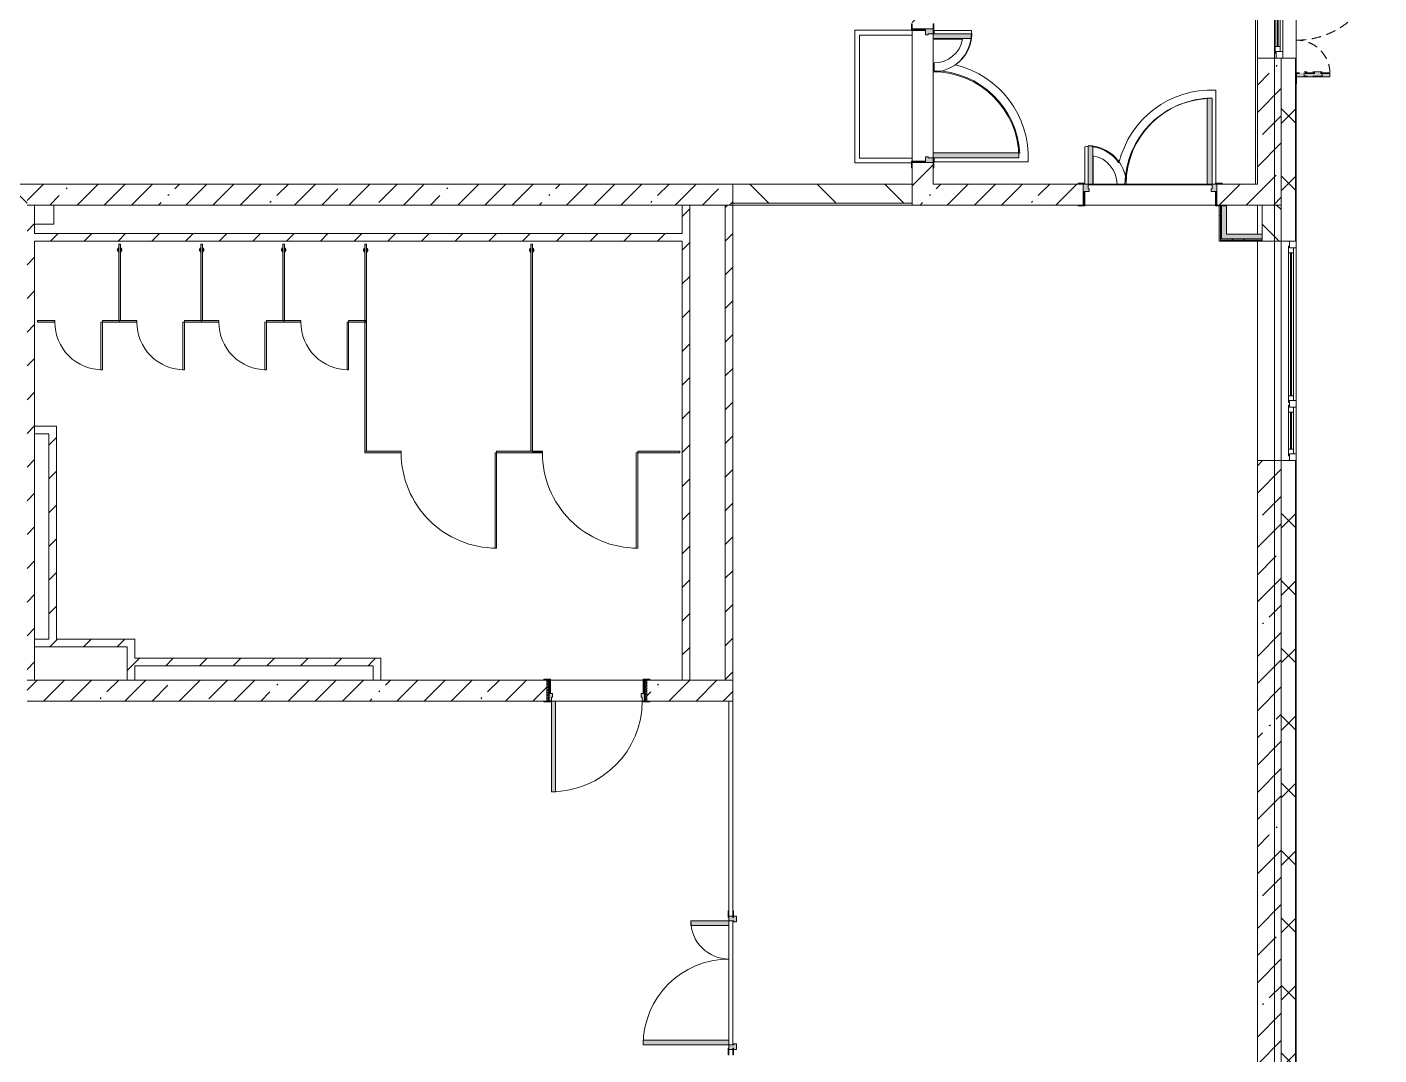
# Model space of a CAD drawing. Header units: millimetres. Extents: x -3129 to 197107, y -8553 to 29000.
# Drawn here: x 182027 to 196202, y 1470 to 12246 of the extents above; entities that cross this region are included whole.
import ezdxf

# ---------------------------------------------------------------- set-up
doc = ezdxf.new("R2010")
doc.units = ezdxf.units.MM
doc.linetypes.add('200_ШТРИХ__ш1_п0_6_', pattern=[160, 100, -60])
doc.linetypes.add('Осевая', pattern=[3175, 635, -476.25, 1587.5, -476.25])
for name, color, linetype, lineweight in [('A-DETL-MBND-1', 7, '200_ШТРИХ__ш1_п0_6_', 9), ('A-DOOR-6', 7, 'Continuous', 5), ('A-GENM-1', 7, 'Continuous', 5), ('A-GLAZ-1', 7, 'Continuous', 5), ('A-WALL', 7, 'Continuous', 9), ('A-WALL-6', 7, 'Continuous', 5), ('I-WALL-6', 7, 'Continuous', 5), ('Оси', 7, 'Continuous', 9), ('Оси-2', 7, 'Осевая', 9)]:
    doc.layers.add(name, color=color, linetype=linetype, lineweight=lineweight)
for name, color, linetype, lineweight, true_color in [('A-DOOR-3', 7, 'Continuous', 5, 0xaaaaaa), ('A-DOOR-4', 7, 'Continuous', 5, 0xe2e2e2), ('A-DOOR-FRAM-3', 7, 'Continuous', 5, 0xe2e2e2), ('A-DOOR-FRAM-4', 7, 'Continuous', 5, 0xaaaaaa), ('A-FLOR-3', 7, 'Continuous', 5, 0xaaaaaa), ('A-GENM-2', 7, 'Continuous', 5, 0xe2ddcd), ('I-WALL-5', 7, 'Continuous', 9, 0xe7e7e7)]:
    doc.layers.add(name, color=color, linetype=linetype, lineweight=lineweight, true_color=true_color)
pattern_1 = [(45, (70097.43, 0), (-176.7767, 176.7767), [])]
pattern_2 = [(45, (70097.43, 0), (-285.1231, 285.1231), []), (45, (70382.56, 0), (-285.1231, 285.1231), [504.031, -100.806, 16.764, -84.042])]
pattern_3 = [(45, (70097.4, 0), (-530.33, 530.33), []), (135, (70097.4, 0), (-530.33, -530.33), [])]

# ---------------------------------------------------------------- blocks, each defined once
blk = doc.blocks.new('110_Дверь_СКБ_2Ст - Д-5_п_ Из игровой в коридор-32679362-2_1_1_птичка')
at = {"layer": 'A-DOOR-4'}
for points in [[(612.5, 110), (662.5, 110), (662.5, 1010), (612.5, 1010), (612.5, 152.6)], [(-587.5, 110), (-587.5, 510), (-637.5, 510), (-637.5, 110)], [(712.5, -110), (712.5, 30), (697.5, 30), (697.5, -110)]]:
    blk.add_hatch(color=256, dxfattribs=at).paths.add_polyline_path(points)
h = blk.add_hatch(color=256, dxfattribs=at)
h.paths.add_polyline_path([(652.5, 30), (712.5, 30), (712.5, 110), (662.5, 110), (662.5, 60), (652.5, 60)])
h.paths.add_polyline_path([(-687.5, 30), (-627.5, 30), (-627.5, 60), (-637.5, 60), (-637.5, 110), (-687.5, 110)])
at = {"layer": 'A-DOOR-FRAM-3'}
for points in [[(-672.5, 110), (-672.5, 118), (-742.5, 118), (-742.5, 110)], [(-672.5, -110), (-672.5, 30), (-687.5, 30), (-687.5, -110)], [(767.5, 110), (767.5, 118), (697.5, 118), (697.5, 110)], [(-672.5, -118), (-672.5, -110), (-742.5, -110), (-742.5, -118)], [(767.5, -118), (767.5, -110), (697.5, -110), (697.5, -118)]]:
    blk.add_hatch(color=256, dxfattribs=at).paths.add_polyline_path(points)
at = {"layer": 'A-DOOR-3'}
for p, q in [((662.5, 1010), (612.5, 1010)), ((612.5, 1010), (612.5, 110)), ((662.5, 110), (662.5, 1010)), ((-637.5, 510), (-637.5, 110)), ((-587.5, 510), (-637.5, 510)), ((-587.5, 110), (-587.5, 510)), ((-637.5, 110), (-587.5, 110)), ((612.5, 110), (662.5, 110))]:
    blk.add_line(p, q, dxfattribs=at)
for centre, radius, start, end in [((662.5, 110), 900, 90, 180), ((-637.5, 110), 400, 360, 90)]:
    blk.add_arc(centre, radius, start, end, dxfattribs=at)
at = {"layer": 'A-DOOR-FRAM-4'}
for p, q in [((-672.5, 118), (-742.5, 118)), ((-742.5, 118), (-742.5, 110)), ((-742.5, 110), (-672.5, 110)), ((-637.5, 110), (-687.5, 110)), ((-687.5, 110), (-687.5, 30)), ((-687.5, 30), (-627.5, 30)), ((-672.5, 30), (-687.5, 30)), ((-687.5, 30), (-687.5, -110)), ((-672.5, 110), (-672.5, 118)), ((-672.5, -110), (-672.5, 30)), ((-637.5, 60), (-637.5, 110)), ((-627.5, 60), (-637.5, 60)), ((-627.5, 30), (-627.5, 60)), ((662.5, 60), (652.5, 60)), ((652.5, 60), (652.5, 30)), ((652.5, 30), (712.5, 30)), ((662.5, 110), (662.5, 60)), ((712.5, 110), (662.5, 110)), ((767.5, 118), (697.5, 118)), ((697.5, 118), (697.5, 110)), ((697.5, 110), (767.5, 110)), ((712.5, 30), (697.5, 30)), ((697.5, 30), (697.5, -110)), ((712.5, 30), (712.5, 110)), ((712.5, -110), (712.5, 30)), ((767.5, 110), (767.5, 118)), ((-672.5, -110), (-742.5, -110)), ((-742.5, -110), (-742.5, -118)), ((-742.5, -118), (-672.5, -118)), ((-687.5, -110), (-672.5, -110)), ((-672.5, -118), (-672.5, -110)), ((697.5, -110), (712.5, -110)), ((767.5, -110), (697.5, -110)), ((697.5, -110), (697.5, -118)), ((697.5, -118), (767.5, -118)), ((767.5, -118), (767.5, -110))]:
    blk.add_line(p, q, dxfattribs=at)
blk = doc.blocks.new('110_Дверь_СКБ_2Ст - Д-1_л_Лестничная клетка EIS60 2-32142534-2_1_1_птичка')
at = {"layer": 'A-DOOR-4'}
for points in [[(662, 110), (662, 1010), (612, 1010), (612, 110)], [(-588, 510), (-638, 510), (-638, 110), (-588, 110), (-588, 433)], [(712, 30), (697, 30), (697, -110), (712, -110), (712, -31)]]:
    blk.add_hatch(color=256, dxfattribs=at).paths.add_polyline_path(points)
h = blk.add_hatch(color=256, dxfattribs=at)
h.paths.add_polyline_path([(712, 110), (662, 110), (662, 60), (652, 60), (652, 30), (712, 30)])
h.paths.add_polyline_path([(-628, 30), (-628, 60), (-638, 60), (-638, 110), (-688, 110), (-688, 30)])
at = {"layer": 'A-DOOR-FRAM-3'}
for points in [[(-673, 110), (-673, 118), (-743, 118), (-743, 110)], [(-673, 30), (-688, 30), (-688, -110), (-673, -110), (-673, -31)], [(767, 110), (767, 118), (697, 118), (697, 110)], [(-673, -110), (-743, -110), (-743, -118), (-673, -118)], [(767, -118), (767, -110), (697, -110), (697, -118)]]:
    blk.add_hatch(color=256, dxfattribs=at).paths.add_polyline_path(points)
at = {"layer": 'A-DOOR-3'}
for p, q in [((662, 1010), (612, 1010)), ((612, 1010), (612, 110)), ((662, 110), (662, 1010)), ((-638, 510), (-638, 110)), ((-588, 510), (-638, 510)), ((-588, 110), (-588, 510)), ((-638, 110), (-588, 110)), ((612, 110), (662, 110))]:
    blk.add_line(p, q, dxfattribs=at)
for centre, radius, start, end in [((662, 110), 900, 90, 180), ((-638, 110), 400, 360, 90)]:
    blk.add_arc(centre, radius, start, end, dxfattribs=at)
at = {"layer": 'A-DOOR-FRAM-4'}
for p, q in [((-673, 118), (-743, 118)), ((-743, 118), (-743, 110)), ((-743, 110), (-673, 110)), ((-638, 110), (-688, 110)), ((-688, 110), (-688, 30)), ((-688, 30), (-628, 30)), ((-673, 30), (-688, 30)), ((-688, 30), (-688, -110)), ((-673, 110), (-673, 118)), ((-673, -110), (-673, 30)), ((-638, 60), (-638, 110)), ((-628, 60), (-638, 60)), ((-628, 30), (-628, 60)), ((662, 60), (652, 60)), ((652, 60), (652, 30)), ((652, 30), (712, 30)), ((662, 110), (662, 60)), ((712, 110), (662, 110)), ((767, 118), (697, 118)), ((697, 118), (697, 110)), ((697, 110), (767, 110)), ((712, 30), (697, 30)), ((697, 30), (697, -110)), ((712, 30), (712, 110)), ((712, -110), (712, 30)), ((767, 110), (767, 118)), ((-673, -110), (-743, -110)), ((-743, -110), (-743, -118)), ((-743, -118), (-673, -118)), ((-688, -110), (-673, -110)), ((-673, -118), (-673, -110)), ((697, -110), (712, -110)), ((767, -110), (697, -110)), ((697, -110), (697, -118)), ((697, -118), (767, -118)), ((767, -118), (767, -110))]:
    blk.add_line(p, q, dxfattribs=at)
blk = doc.blocks.new('110_Дверь_СКБ_1Ст_Внутренняя1 - Д-7а_л__950x2100h_Туалет-V148-2_1_1_птичка')
at = {"layer": 'A-DOOR-3'}
h = blk.add_hatch(dxfattribs=at)
h.set_pattern_fill('FP_169', color=256, style=0, pattern_type=2)
h.set_pattern_definition([(135, (1776.41, 174.685), (-14.14214, -14.14214), []), (225, (1776.41, 174.685), (14.14214, -14.14214), [])])
h.paths.add_polyline_path([(537.5, 110), (512.5, 110), (512.5, -110), (537.5, -110)])
at = {"layer": 'A-DOOR-4'}
h = blk.add_hatch(color=256, dxfattribs=at)
h.paths.add_polyline_path([(487.5, 110), (487.5, 70), (477.5, 70), (477.5, 30), (512.5, 30), (512.5, 110)])
h.paths.add_polyline_path([(-462.5, 110), (-487.5, 110), (-487.5, 30), (-452.5, 30), (-452.5, 70), (-462.5, 70)])
at = {"layer": 'A-DOOR-FRAM-3'}
for points in [[(447.5, 1060), (447.5, 110), (487.5, 110), (487.5, 1060)], [(-542.5, 118), (-542.5, 110), (-472.5, 110), (-472.5, 118)], [(-472.5, 30), (-487.5, 30), (-487.5, -110), (-472.5, -110)], [(567.5, 118), (497.5, 118), (497.5, 110), (567.5, 110)], [(512.5, 30), (497.5, 30), (497.5, -110), (512.5, -110)], [(-542.5, -110), (-542.5, -118), (-472.5, -118), (-472.5, -110)], [(567.5, -110), (497.5, -110), (497.5, -118), (567.5, -118)]]:
    blk.add_hatch(color=256, dxfattribs=at).paths.add_polyline_path(points)
at = {"layer": 'A-DOOR-FRAM-4'}
h = blk.add_hatch(dxfattribs=at)
h.set_pattern_fill('FP_170', color=256, style=0, pattern_type=2)
h.set_pattern_definition([(45, (-346.384, 174.685), (-14.1421, 14.1421), []), (135, (-346.384, 174.685), (-14.1421, -14.1421), [])])
h.paths.add_polyline_path([(-487.5, 110), (-512.5, 110), (-512.5, -110), (-487.5, -110)])
at = {"layer": 'A-DOOR-3'}
for p, q in [((487.5, 1060), (447.5, 1060)), ((447.5, 1060), (447.5, 110)), ((487.5, 110), (487.5, 1060)), ((447.5, 110), (487.5, 110))]:
    blk.add_line(p, q, dxfattribs=at)
blk.add_arc((487.5, 110), 950, 90, 180, dxfattribs=at)
at = {"layer": 'A-DOOR-FRAM-4'}
for p, q in [((-472.5, 118), (-542.5, 118)), ((-542.5, 118), (-542.5, 110)), ((-542.5, 110), (-472.5, 110)), ((-487.5, 110), (-512.5, 110)), ((-512.5, 110), (-512.5, -110)), ((-462.5, 110), (-487.5, 110)), ((-487.5, 110), (-487.5, 30)), ((-487.5, -110), (-487.5, 110)), ((-472.5, 110), (-487.5, 110)), ((-487.5, 110), (-487.5, 109)), ((-487.5, 109), (-472.5, 109)), ((-487.5, 30), (-452.5, 30)), ((-472.5, 30), (-487.5, 30)), ((-487.5, 30), (-487.5, -110)), ((-472.5, 110), (-472.5, 118)), ((-472.5, 109), (-472.5, 110)), ((-472.5, -110), (-472.5, 30)), ((-462.5, 70), (-462.5, 110)), ((-452.5, 70), (-462.5, 70)), ((-452.5, 30), (-452.5, 70)), ((487.5, 70), (477.5, 70)), ((477.5, 70), (477.5, 30)), ((477.5, 30), (512.5, 30)), ((487.5, 110), (487.5, 70)), ((512.5, 110), (487.5, 110)), ((567.5, 118), (497.5, 118)), ((497.5, 118), (497.5, 110)), ((512.5, 110), (497.5, 110)), ((497.5, 110), (497.5, 109)), ((497.5, 110), (567.5, 110)), ((497.5, 109), (512.5, 109)), ((512.5, 30), (497.5, 30)), ((497.5, 30), (497.5, -110)), ((512.5, 30), (512.5, 110)), ((537.5, 110), (512.5, 110)), ((512.5, 110), (512.5, -110)), ((512.5, 109), (512.5, 110)), ((512.5, -110), (512.5, 30)), ((537.5, -110), (537.5, 110)), ((567.5, 110), (567.5, 118)), ((-472.5, -110), (-542.5, -110)), ((-542.5, -110), (-542.5, -118)), ((-542.5, -118), (-472.5, -118)), ((-512.5, -110), (-487.5, -110)), ((-487.5, -110), (-472.5, -110)), ((-472.5, -118), (-472.5, -110)), ((497.5, -110), (512.5, -110)), ((567.5, -110), (497.5, -110)), ((497.5, -110), (497.5, -118)), ((497.5, -118), (567.5, -118)), ((512.5, -110), (537.5, -110)), ((567.5, -118), (567.5, -110))]:
    blk.add_line(p, q, dxfattribs=at)
blk = doc.blocks.new('120_Окно_СКБ_1Ст - 120_Окно_СКБ_1Ст 1200х2500_h_ с форточкой2-24160662-2_1_1_птичка')
at = {"layer": 'A-GLAZ-1'}
for p, q in [((-600, -127), (-600, -57)), ((-600, -57), (-530, -57)), ((600, -57), (-600, -57)), ((-530, -127), (-600, -127)), ((-600, -127), (-550, -127)), ((-530, -127), (-550, -127)), ((-550, -127), (-550, -137)), ((-550, -137), (550, -137)), ((550, -137), (-550, -137)), ((-530, -57), (-530, -127)), ((530, -87), (-530, -87)), ((-530, -87), (-530, -127)), ((-480, -137), (-480, -87)), ((-480, -107), (480, -107)), ((480, -117), (-480, -117)), ((480, -137), (480, -87)), ((530, -127), (530, -57)), ((530, -57), (600, -57)), ((530, -127), (530, -87)), ((600, -127), (530, -127)), ((550, -127), (530, -127)), ((550, -127), (600, -127)), ((550, -137), (550, -127)), ((600, -57), (600, -127))]:
    blk.add_line(p, q, dxfattribs=at)
blk = doc.blocks.new('120_Окно_СКБ_2Ст_Фрамуга сверху - 120_Окно_СКБ_2Ст_2300х2500_h_ ДОО-22877051-2_1_1_птичка')
at = {"layer": 'A-GLAZ-1'}
for p, q in [((-1150, 13), (-1150, 83)), ((-1150, 83), (-1080, 83)), ((1150, 83), (-1150, 83)), ((-1080, 13), (-1150, 13)), ((-1150, 13), (-1100, 13)), ((-1080, 13), (-1100, 13)), ((-1100, 13), (-1100, 3)), ((-1100, 3), (540, 3)), ((540, 3), (-1100, 3)), ((-1080, 83), (-1080, 13)), ((-1080, 83), (1080, 83)), ((520, 53), (-1080, 53)), ((-1080, 53), (-1080, 13)), ((-1030, 3), (-1030, 53)), ((-1030, 33), (470, 33)), ((470, 23), (-1030, 23)), ((470, 3), (470, 53)), ((520, 13), (520, 83)), ((520, 83), (590, 83)), ((520, 13), (520, 53)), ((590, 13), (520, 13)), ((540, 13), (520, 13)), ((540, 13), (570, 13)), ((540, 13), (570, 13)), ((540, 3), (540, 13)), ((590, 13), (570, 13)), ((570, 13), (570, 3)), ((570, 3), (1100, 3)), ((1100, 3), (570, 3)), ((590, 83), (590, 13)), ((1080, 53), (590, 53)), ((590, 53), (590, 13)), ((640, 3), (640, 53)), ((640, 33), (1030, 33)), ((1030, 23), (640, 23)), ((1030, 3), (1030, 53)), ((1080, 13), (1080, 83)), ((1080, 83), (1150, 83)), ((1080, 13), (1080, 53)), ((1150, 13), (1080, 13)), ((1100, 13), (1080, 13)), ((1100, 13), (1150, 13)), ((1100, 3), (1100, 13)), ((1150, 83), (1150, 13))]:
    blk.add_line(p, q, dxfattribs=at)
blk = doc.blocks.new('Дверь_Витражная_СКБ_2Ст - ВН-6-31912847-2_1_1_птичка')
at = {"layer": 'A-DETL-MBND-1'}
for points in [[(-643, -370), (-598, -370), (-598, -20), (-643, -20)], [(562, -884), (607, -884), (607, -20), (562, -20)]]:
    blk.add_hatch(color=256, dxfattribs=at).paths.add_polyline_path(points)
for p, q in [((-607, -20), (-715, -20)), ((-715, -20), (-607, -20)), ((-598, -20), (-643, -20)), ((-643, -370), (-643, -20)), ((-598, -20), (-643, -20)), ((-643, -20), (-643, -370)), ((-643, -100), (-598, -100)), ((-633, -290), (-633, -100)), ((-607, -370), (-607, -20)), ((-598, -370), (-598, -20)), ((-598, -370), (-598, -20)), ((-589, -290), (-589, -100)), ((553, -804), (553, -100)), ((562, -20), (607, -20)), ((562, -884), (562, -20)), ((562, -20), (562, -884)), ((607, -20), (562, -20)), ((607, -100), (562, -100)), ((597, -804), (597, -100)), ((607, -884), (607, -20)), ((607, -884), (607, -20)), ((607, -20), (715, -20)), ((607, -20), (715, -20)), ((607, -884), (607, -20)), ((-643, -290), (-598, -290)), ((-643, -370), (-598, -370)), ((-643, -370), (-598, -370)), ((607, -804), (562, -804)), ((607, -884), (562, -884)), ((562, -884), (607, -884))]:
    blk.add_line(p, q, dxfattribs=at)
for centre, radius, start, end in [((-607, -20), 350, 270, 0), ((607, -20), 864, 180, 270)]:
    blk.add_arc(centre, radius, start, end, dxfattribs=at)
blk = doc.blocks.new('131_Сантехническая перегородка_Дверь 5 - СД-1-V232-2_1_1_птичка')
at = {"layer": 'A-GENM-2'}
for points in [[(70, 8), (70, -8), (250, -8), (250, 8)], [(750, 8), (750, -8), (930, -8), (930, 8)]]:
    blk.add_hatch(color=256, dxfattribs=at).paths.add_polyline_path(points)
at = {"layer": 'A-DOOR-6'}
for p, q in [((266, 508), (250, 508)), ((250, 8), (250, 508)), ((266, 8), (266, 508)), ((266, 8), (250, 8))]:
    blk.add_line(p, q, dxfattribs=at)
blk.add_arc((250, 8), 500, 360, 90, dxfattribs=at)
at = {"layer": 'A-GENM-1'}
for p, q in [((250, 8), (70, 8)), ((70, 8), (70, -8)), ((250, -8), (250, 8)), ((930, 8), (750, 8)), ((750, 8), (750, -8)), ((930, -8), (930, 8)), ((70, -8), (250, -8)), ((750, -8), (930, -8))]:
    blk.add_line(p, q, dxfattribs=at)
blk = doc.blocks.new('131_Сантехническая перегородка 6 - СП-1-V230-2_1_1_птичка')
at = {"layer": 'A-GENM-2'}
blk.add_hatch(color=256, dxfattribs=at).paths.add_polyline_path([(800, 8), (0, 8), (0, -8), (800, -8)])
at = {"layer": 'A-GENM-1'}
for p, q in [((800, 8), (0, 8)), ((0, 8), (0, -8)), ((800, -8), (800, 8)), ((0, -8), (800, -8))]:
    blk.add_line(p, q, dxfattribs=at)
at = {"layer": 'A-GENM-1', "flags": 128}
for points in [[(71, 8), (71, 9), (71, 9), (70, 9), (70, 10), (70, 10), (69, 11), (69, 11), (68, 12), (68, 12), (67, 12), (67, 13), (66, 13), (66, 13), (65, 14), (65, 14), (64, 14), (64, 14), (63, 14), (62, 15), (62, 15), (61, 15), (61, 15), (60, 15), (59, 15), (59, 15), (58, 15), (58, 15), (57, 15), (56, 15), (56, 15), (55, 15), (55, 15), (54, 14), (54, 14), (53, 14), (52, 14), (52, 13), (51, 13), (51, 13), (50, 13), (50, 12), (49, 12), (49, 11), (48, 11), (48, 11), (48, 10), (47, 10), (47, 9), (46, 9), (46, 8), (46, 8)], [(46, -8), (46, -9), (47, -9), (47, -9), (47, -10), (48, -10), (48, -11), (49, -11), (49, -12), (50, -12), (50, -12), (51, -13), (51, -13), (52, -13), (52, -14), (53, -14), (53, -14), (54, -14), (54, -14), (55, -15), (56, -15), (56, -15), (57, -15), (57, -15), (58, -15), (59, -15), (59, -15), (60, -15), (60, -15), (61, -15), (62, -15), (62, -15), (63, -15), (63, -14), (64, -14), (64, -14), (65, -14), (66, -13), (66, -13), (67, -13), (67, -13), (68, -12), (68, -12), (69, -11), (69, -11), (69, -11), (70, -10), (70, -10), (71, -9), (71, -9), (71, -8), (71, -8)]]:
    blk.add_lwpolyline(points, dxfattribs=at)
at = {"layer": 'A-GENM-1'}
for radius, start, end in [(24.6, 19.9113, 160.0887), (17.6, 45, 135), (17.6, 45, 135), (15.1, 45, 135), (24.6, 199.9113, 340.0887), (17.6, 225, 315), (17.6, 225, 315), (15.1, 225, 315)]:
    blk.add_arc((59, 0), radius, start, end, dxfattribs=at)
blk = doc.blocks.new('131_Сантехническая перегородка 7 - СП-1-V229-2_1_1_птичка')
at = {"layer": 'A-GENM-2'}
blk.add_hatch(color=256, dxfattribs=at).paths.add_polyline_path([(2166, 8), (-4, 8), (-4, -8), (2166, -8)])
at = {"layer": 'A-GENM-1'}
for p, q in [((2166, 8), (-4, 8)), ((-4, 8), (-4, -8)), ((2166, -8), (2166, 8)), ((-4, -8), (2166, -8))]:
    blk.add_line(p, q, dxfattribs=at)
at = {"layer": 'A-GENM-1', "flags": 128}
for points in [[(71, 8), (71, 9), (71, 9), (70, 9), (70, 10), (70, 10), (69, 11), (69, 11), (68, 12), (68, 12), (67, 12), (67, 13), (66, 13), (66, 13), (65, 14), (65, 14), (64, 14), (64, 14), (63, 14), (62, 15), (62, 15), (61, 15), (61, 15), (60, 15), (59, 15), (59, 15), (58, 15), (58, 15), (57, 15), (56, 15), (56, 15), (55, 15), (55, 15), (54, 14), (54, 14), (53, 14), (52, 14), (52, 13), (51, 13), (51, 13), (50, 13), (50, 12), (49, 12), (49, 11), (48, 11), (48, 11), (48, 10), (47, 10), (47, 9), (46, 9), (46, 8), (46, 8)], [(46, -8), (46, -9), (47, -9), (47, -9), (47, -10), (48, -10), (48, -11), (49, -11), (49, -12), (50, -12), (50, -12), (51, -13), (51, -13), (52, -13), (52, -14), (53, -14), (53, -14), (54, -14), (54, -14), (55, -15), (56, -15), (56, -15), (57, -15), (57, -15), (58, -15), (59, -15), (59, -15), (60, -15), (60, -15), (61, -15), (62, -15), (62, -15), (63, -15), (63, -14), (64, -14), (64, -14), (65, -14), (66, -13), (66, -13), (67, -13), (67, -13), (68, -12), (68, -12), (69, -11), (69, -11), (69, -11), (70, -10), (70, -10), (71, -9), (71, -9), (71, -8), (71, -8)]]:
    blk.add_lwpolyline(points, dxfattribs=at)
at = {"layer": 'A-GENM-1'}
for radius, start, end in [(24.6, 19.9113, 160.0887), (17.6, 45, 135), (17.6, 45, 135), (15.1, 45, 135), (24.6, 199.9113, 340.0887), (17.6, 225, 315), (17.6, 225, 315), (15.1, 225, 315)]:
    blk.add_arc((59, 0), radius, start, end, dxfattribs=at)
blk = doc.blocks.new('131_Сантехническая перегородка_Дверь МГН - СД-1-V231-2_1_1_птичка')
at = {"layer": 'A-GENM-2'}
for points in [[(-370, 8), (-370, -8), (10, -8), (10, 8)], [(1010, 8), (1010, -8), (1390, -8), (1390, 8)]]:
    blk.add_hatch(color=256, dxfattribs=at).paths.add_polyline_path(points)
at = {"layer": 'A-DOOR-6'}
for p, q in [((10, 1008), (26, 1008)), ((10, 8), (10, 1008)), ((26, 8), (26, 1008)), ((10, 8), (26, 8))]:
    blk.add_line(p, q, dxfattribs=at)
blk.add_arc((10, 8), 1000, 360, 90, dxfattribs=at)
at = {"layer": 'A-GENM-1'}
for p, q in [((10, 8), (-370, 8)), ((-370, 8), (-370, -8)), ((10, -8), (10, 8)), ((1390, 8), (1010, 8)), ((1010, 8), (1010, -8)), ((1390, -8), (1390, 8)), ((-370, -8), (10, -8)), ((1010, -8), (1390, -8))]:
    blk.add_line(p, q, dxfattribs=at)
blk = doc.blocks.new('131_Сантехническая перегородка_Дверь МГН 2 - СД-1-V233-2_1_1_птичка')
at = {"layer": 'A-GENM-2'}
for points in [[(10, 8), (-430, 8), (-430, -8), (10, -8)], [(1010, 8), (1010, -8), (1110, -8), (1110, 8)]]:
    blk.add_hatch(color=256, dxfattribs=at).paths.add_polyline_path(points)
at = {"layer": 'A-DOOR-6'}
for p, q in [((10, 1008), (26, 1008)), ((10, 8), (10, 1008)), ((26, 8), (26, 1008)), ((10, 8), (26, 8))]:
    blk.add_line(p, q, dxfattribs=at)
blk.add_arc((10, 8), 1000, 360, 90, dxfattribs=at)
at = {"layer": 'A-GENM-1'}
for p, q in [((10, 8), (-430, 8)), ((-430, 8), (-430, -8)), ((10, -8), (10, 8)), ((1110, 8), (1010, 8)), ((1010, 8), (1010, -8)), ((1110, -8), (1110, 8)), ((-430, -8), (10, -8)), ((1010, -8), (1110, -8))]:
    blk.add_line(p, q, dxfattribs=at)
blk = doc.blocks.new('110_Дверь_СКБ_2Ст - Д-5_п__в составе перегородки _не входит в спец__-32680317-2_1_1_птичка')
at = {"layer": 'A-DOOR-4'}
h = blk.add_hatch(color=256, dxfattribs=at)
h.paths.add_polyline_path([(712, -20), (712, 60), (652, 60), (652, 30), (662, 30), (662, -20)])
h.paths.add_polyline_path([(-628, 60), (-688, 60), (-688, -20), (-638, -20), (-638, 30), (-628, 30)])
for points in [[(-588, -420), (-588, -20), (-638, -20), (-638, -420)], [(662, -20), (612, -20), (612, -920), (662, -920)]]:
    blk.add_hatch(color=256, dxfattribs=at).paths.add_polyline_path(points)
at = {"layer": 'A-DOOR-FRAM-3'}
for points in [[(-673, 28), (-743, 28), (-743, 20), (-673, 20)], [(767, 28), (697, 28), (697, 20), (767, 20)], [(-673, -20), (-743, -20), (-743, -28), (-673, -28)], [(767, -20), (697, -20), (697, -28), (767, -28)]]:
    blk.add_hatch(color=256, dxfattribs=at).paths.add_polyline_path(points)
at = {"layer": 'A-DOOR-3'}
for p, q in [((-638, -20), (-588, -20)), ((-638, -420), (-638, -20)), ((-588, -20), (-588, -420)), ((612, -20), (662, -20)), ((612, -920), (612, -20)), ((662, -20), (662, -920)), ((-588, -420), (-638, -420)), ((662, -920), (612, -920))]:
    blk.add_line(p, q, dxfattribs=at)
for centre, radius, start, end in [((-638, -20), 400, 270, 0), ((662, -20), 900, 180, 270)]:
    blk.add_arc(centre, radius, start, end, dxfattribs=at)
at = {"layer": 'A-DOOR-FRAM-4'}
for p, q in [((-743, 28), (-673, 28)), ((-743, 20), (-743, 28)), ((-673, 20), (-743, 20)), ((-688, 60), (-628, 60)), ((-688, -20), (-688, 60)), ((-688, 20), (-673, 20)), ((-688, 19), (-688, 20)), ((-673, 19), (-688, 19)), ((-673, 28), (-673, 20)), ((-673, 20), (-673, 19)), ((-638, 30), (-638, -20)), ((-628, 30), (-638, 30)), ((-628, 60), (-628, 30)), ((652, 60), (712, 60)), ((652, 30), (652, 60)), ((662, 30), (652, 30)), ((662, -20), (662, 30)), ((697, 20), (697, 28)), ((697, 28), (767, 28)), ((697, 19), (697, 20)), ((697, 20), (712, 20)), ((767, 20), (697, 20)), ((712, 19), (697, 19)), ((712, 60), (712, -20)), ((712, 20), (712, 19)), ((767, 28), (767, 20)), ((-743, -20), (-673, -20)), ((-743, -28), (-743, -20)), ((-673, -28), (-743, -28)), ((-638, -20), (-688, -20)), ((-673, -20), (-673, -28)), ((712, -20), (662, -20)), ((697, -28), (697, -20)), ((697, -20), (767, -20)), ((767, -28), (697, -28)), ((767, -20), (767, -28))]:
    blk.add_line(p, q, dxfattribs=at)

msp = doc.modelspace()

# ---------------------------------------------------------------- hatches: boundary and pattern name
at = {"layer": 'A-WALL-6'}
h = msp.add_hatch(dxfattribs=at)
h.set_pattern_fill('FP_124', color=256, style=0, pattern_type=2)
h.set_pattern_definition([(45, (70097.43, 0), (-353.5534, 353.5534), []), (135, (70097.43, 0), (-353.5534, -353.5534), [])])
h.paths.add_polyline_path([(195177.4, -250), (195327.4, -250), (195327.4, 7700), (195177.4, 7700), (195177.4, -100)])
h.paths.add_polyline_path([(195327.4, 10000), (195327.4, 11920), (195177.4, 11920), (195177.4, 10000)])
h.paths.add_polyline_path([(195327.4, 13120), (195327.4, 21400), (195177.4, 21400), (195177.4, 13120)])
h = msp.add_hatch(dxfattribs=at)
h.set_pattern_fill('FP_134', color=256, style=0, pattern_type=2)
h.set_pattern_definition([(135, (70097.43, 0), (-176.7767, -176.7767), [])])
h.paths.add_polyline_path([(195096.9, 10000), (195177.4, 10000), (195177.4, 10380), (194977.4, 10380), (194977.4, 10000)])
at = {"layer": 'I-WALL-5'}
for points in [[(194602.4, 10025), (194602.4, 10370), (194552.4, 10370), (194552.4, 10025)], [(194602.4, 10025), (194977.4, 10025), (194977.4, 10075), (194602.4, 10075), (194602.4, 10064.1)]]:
    msp.add_hatch(color=256, dxfattribs=at).paths.add_polyline_path(points)
at = {"layer": 'I-WALL-6'}
h = msp.add_hatch(dxfattribs=at)
h.set_pattern_fill('FP_132', color=256, style=0, pattern_type=2)
h.set_pattern_definition(pattern_2)
h.paths.add_polyline_path([(195096.9, 10600), (195177.4, 10600), (195177.4, 11920), (194927.4, 11920), (194927.4, 10600)])
h.paths.add_polyline_path([(195177.4, 13120), (195177.4, 21400), (194927.4, 21400), (194927.4, 13120), (195096.9, 13120)])
h = msp.add_hatch(dxfattribs=at)
h.set_pattern_fill('FP_132', color=256, style=0, pattern_type=2)
h.set_pattern_definition(pattern_2)
h.paths.add_polyline_path([(191386.9, 10600), (191527.4, 10600), (191527.4, 10825), (191307.4, 10825), (191307.4, 10600)])
h.paths.add_polyline_path([(191386.9, 12225), (191527.4, 12225), (191527.4, 13400), (191307.4, 13400), (191307.4, 12225)])
h.paths.add_polyline_path([(191320.6, 13900), (191527.4, 13900), (191527.4, 18600), (191307.4, 18600), (191307.4, 13900)])
h = msp.add_hatch(dxfattribs=at)
h.set_pattern_fill('FP_135', color=256, style=0, pattern_type=2)
h.set_pattern_definition([(135, (70097.43, 0), (-353.5534, -353.5534), [])])
h.paths.add_polyline_path([(189427.4, 10400), (191307.4, 10400), (191307.4, 10600), (189427.4, 10600)])
h.paths.add_polyline_path([(177474.1, 10400), (177802.4, 10400), (177802.4, 10600), (177447.4, 10600), (177447.4, 10400)])
h.paths.add_polyline_path([(181647.9, 10400), (182027.4, 10400), (182027.4, 10600), (181277.4, 10600), (181277.4, 10400), (181307.4, 10400)])
h.paths.add_polyline_path([(179202.4, 10400), (180327.4, 10400), (180327.4, 10600), (179202.4, 10600), (179202.4, 10520)])
h = msp.add_hatch(dxfattribs=at)
h.set_pattern_fill('FP_132', color=256, style=0, pattern_type=2)
h.set_pattern_definition(pattern_2)
h.paths.add_polyline_path([(189347.4, 10380), (189427.4, 10380), (189427.4, 10600), (182027.4, 10600), (182027.4, 10380), (185821.7, 10380)])
h = msp.add_hatch(dxfattribs=at)
h.set_pattern_fill('FP_132', color=256, style=0, pattern_type=2)
h.set_pattern_definition(pattern_2)
h.paths.add_polyline_path([(191307.4, 10380), (193102.4, 10380), (193102.4, 10600), (191307.4, 10600), (191307.4, 10400)])
h.paths.add_polyline_path([(195177.4, 10380), (195177.4, 10600), (194502.4, 10600), (194502.4, 10380), (195096.9, 10380)])
h = msp.add_hatch(dxfattribs=at)
h.set_pattern_fill('FP_136', color=256, style=0, pattern_type=2)
h.set_pattern_definition(pattern_1)
h.paths.add_polyline_path([(182107.4, 5400), (182107.4, 10380), (182027.4, 10380), (182027.4, 5400)])
h = msp.add_hatch(dxfattribs=at)
h.set_pattern_fill('FP_136', color=256, style=0, pattern_type=2)
h.set_pattern_definition(pattern_1)
h.paths.add_polyline_path([(188897.4, 5400), (188977.4, 5400), (188977.4, 10380), (188897.4, 10380), (188897.4, 5436.5)])
h = msp.add_hatch(dxfattribs=at)
h.set_pattern_fill('FP_136', color=256, style=0, pattern_type=2)
h.set_pattern_definition(pattern_1)
h.paths.add_polyline_path([(189427.4, 5400), (189427.4, 10380), (189347.4, 10380), (189347.4, 5400)])
h = msp.add_hatch(dxfattribs=at)
h.set_pattern_fill('FP_228', color=256, style=0, pattern_type=2)
h.set_pattern_definition(pattern_3)
h.paths.add_polyline_path([(194539.9, 10000), (194539.9, 10370), (194527.4, 10370), (194527.4, 10000)])
h = msp.add_hatch(dxfattribs=at)
h.set_pattern_fill('FP_228', color=256, style=0, pattern_type=2)
h.set_pattern_definition(pattern_3)
h.paths.add_polyline_path([(194552.4, 10012.5), (194552.4, 10370), (194539.9, 10370), (194539.9, 10012.5)])
h = msp.add_hatch(dxfattribs=at)
h.set_pattern_fill('FP_136', color=256, style=0, pattern_type=2)
h.set_pattern_definition(pattern_1)
h.paths.add_polyline_path([(182107.4, 10000), (188897.4, 10000), (188897.4, 10080), (182107.4, 10080), (182107.4, 10064.1)])
h = msp.add_hatch(dxfattribs=at)
h.set_pattern_fill('FP_228', color=256, style=0, pattern_type=2)
h.set_pattern_definition(pattern_3)
h.paths.add_polyline_path([(194539.9, 10000), (194977.4, 10000), (194977.4, 10012.5), (194539.9, 10012.5)])
h = msp.add_hatch(dxfattribs=at)
h.set_pattern_fill('FP_228', color=256, style=0, pattern_type=2)
h.set_pattern_definition(pattern_3)
h.paths.add_polyline_path([(194977.4, 10012.5), (194977.4, 10025), (194552.4, 10025), (194552.4, 10012.5), (194602.4, 10012.5)])
h = msp.add_hatch(dxfattribs=at)
h.set_pattern_fill('FP_136', color=256, style=0, pattern_type=2)
h.set_pattern_definition(pattern_1)
h.paths.add_polyline_path([(182337.4, 5830), (182337.4, 7980), (182257.4, 7980), (182257.4, 5830)])
h = msp.add_hatch(dxfattribs=at)
h.set_pattern_fill('FP_132', color=256, style=0, pattern_type=2)
h.set_pattern_definition(pattern_2)
h.paths.add_polyline_path([(194927.4, -100), (195177.4, -100), (195177.4, 7700), (194927.4, 7700), (194927.4, 150)])
h = msp.add_hatch(dxfattribs=at)
h.set_pattern_fill('FP_136', color=256, style=0, pattern_type=2)
h.set_pattern_definition(pattern_1)
h.paths.add_polyline_path([(179847.4, 6620), (180377.4, 6620), (180377.4, 6700), (179847.4, 6700)])
h.paths.add_polyline_path([(181327.4, 6620), (182027.4, 6620), (182027.4, 6700), (181327.4, 6700)])
h = msp.add_hatch(dxfattribs=at)
h.set_pattern_fill('FP_136', color=256, style=0, pattern_type=2)
h.set_pattern_definition(pattern_1)
h.paths.add_polyline_path([(182111.7, 5750), (183077.4, 5750), (183077.4, 5830), (182107.4, 5830), (182107.4, 5750)])
h = msp.add_hatch(dxfattribs=at)
h.set_pattern_fill('FP_136', color=256, style=0, pattern_type=2)
h.set_pattern_definition(pattern_1)
h.paths.add_polyline_path([(183077.4, 5400), (183157.4, 5400), (183157.4, 5830), (183077.4, 5830), (183077.4, 5750)])
h = msp.add_hatch(dxfattribs=at)
h.set_pattern_fill('FP_136', color=256, style=0, pattern_type=2)
h.set_pattern_definition(pattern_1)
h.paths.add_polyline_path([(185657.4, 5550), (185657.4, 5630), (183157.4, 5630), (183157.4, 5550)])
h = msp.add_hatch(dxfattribs=at)
h.set_pattern_fill('FP_136', color=256, style=0, pattern_type=2)
h.set_pattern_definition(pattern_1)
h.paths.add_polyline_path([(185737.4, 5400), (185737.4, 5630), (185657.4, 5630), (185657.4, 5400)])
h = msp.add_hatch(dxfattribs=at)
h.set_pattern_fill('FP_132', color=256, style=0, pattern_type=2)
h.set_pattern_definition(pattern_2)
h.paths.add_polyline_path([(189427.4, 5180), (189427.4, 5400), (188527.4, 5400), (188527.4, 5180), (189387.4, 5180)])
h.paths.add_polyline_path([(182027.4, 5180), (187477.4, 5180), (187477.4, 5400), (182027.4, 5400)])

# ---------------------------------------------------------------- linework, layer by layer
at = {"layer": 'A-FLOR-3'}
for p, q in [((194906.4, 10600), (194906.4, 13450)), ((190707.4, 12211.1), (190707.4, 10821.8)), ((191299.4, 12211.1), (190707.4, 12211.1)), ((191307.4, 12161.1), (191307.4, 12210)), ((191931.3, 12208.3), (191537.7, 12208.3)), ((191537.7, 12208.3), (191537.7, 12175)), ((190757.4, 10871.8), (190757.4, 12161.1)), ((190757.4, 12161.1), (191307.4, 12161.1)), ((191537.7, 12125), (191537.7, 12118.3)), ((191537.7, 12118.3), (191837.5, 12118.3)), ((191537.7, 11869.8), (191537.7, 11786.7)), ((194401.3, 11495.1), (194401.3, 10597.4)), ((194491.3, 10608), (194491.3, 11585.5)), ((192435.5, 10924.2), (192427.4, 10924.2)), ((193117.2, 10990.9), (193117.2, 10608)), ((190707.4, 10821.8), (191299.4, 10821.8)), ((191307.4, 10871.8), (190757.4, 10871.8)), ((191307.4, 10840), (191307.4, 10871.8)), ((191537.7, 10875), (191537.7, 10834.2)), ((191537.7, 10834.2), (192525.8, 10834.2)), ((193207.2, 10597.4), (193207.2, 10897.1)), ((193152.4, 10597.4), (193207.2, 10597.4)), ((193152.4, 10590), (194452.4, 10590)), ((193455.8, 10597.4), (193538.8, 10597.4)), ((194401.3, 10597.4), (194452.4, 10597.4)), ((182307.4, 10380), (182307.4, 10180)), ((191307.4, 10380), (189427.4, 10380)), ((182307.4, 10180), (182107.4, 10180))]:
    msp.add_line(p, q, dxfattribs=at)
for centre, radius, start, end in [((191537.7, 12174.8), 395, 304.42231, 4.87345), ((191537.7, 12174.8), 305, 270, 349.33549), ((191526.7, 10876.8), 910, 2.99005, 89.3074), ((191526.7, 10876.8), 1000, 357.56236, 76.45029), ((194448.7, 10586.4), 1000, 87.56236, 166.45029), ((194448.7, 10586.4), 910, 92.99005, 179.3074), ((193150.8, 10597.4), 395, 89.75521, 94.87345), ((193150.8, 10597.4), 395, 34.42231, 82.4559), ((193150.8, 10597.4), 305, 360, 79.33549)]:
    msp.add_arc(centre, radius, start, end, dxfattribs=at)
at = {"layer": 'A-WALL'}
for p, q in [((195177.4, 11920), (195177.4, 10600)), ((195327.4, 10000), (195327.4, 11920)), ((195330.4, 10000), (195330.4, 11920)), ((189427.4, 10600), (189427.4, 10400)), ((191307.4, 10400), (191307.4, 10600)), ((182107.4, 10380), (182027.4, 10380)), ((189427.4, 10380), (189347.4, 10380)), ((194539.9, 10012.5), (194539.9, 10370)), ((194552.4, 10025), (194552.4, 10370)), ((195177.4, 10380), (194977.4, 10380)), ((195177.4, 10380), (195177.4, 10000)), ((194977.4, 10012.5), (194539.9, 10012.5)), ((194977.4, 10025), (194552.4, 10025)), ((195327.4, -250), (195327.4, 7700)), ((195330.4, -253), (195330.4, 7700)), ((182027.4, 5400), (182107.4, 5400)), ((188897.4, 5400), (188977.4, 5400)), ((189427.4, 5400), (189347.4, 5400)), ((189427.4, 5180), (189387.4, 5180))]:
    msp.add_line(p, q, dxfattribs=at)
at = {"layer": 'A-WALL-6'}
for p, q in [((195335.4, -258), (195335.4, 21558)), ((195335.4, 11920), (195177.4, 11920)), ((195177.4, 10600), (195177.4, 10380)), ((194977.4, 10380), (194977.4, 10075)), ((194977.4, 10000), (195335.4, 10000)), ((195335.4, 7700), (195177.4, 7700))]:
    msp.add_line(p, q, dxfattribs=at)
at = {"layer": 'I-WALL-6'}
for p, q in [((194927.4, 18412.5), (194927.4, 10600)), ((191307.4, 10871.8), (191307.4, 12161.1)), ((191527.4, 12125), (191527.4, 10925)), ((195177.4, 11920), (194927.4, 11920)), ((191307.4, 10770), (191307.4, 10600)), ((191527.4, 10600), (191527.4, 10770)), ((191307.4, 10600), (181307.4, 10600)), ((193047.4, 10600), (191527.4, 10600)), ((193207.2, 10600), (193455.5, 10600)), ((193539, 10600), (194401.3, 10600)), ((194927.4, 10600), (194557.4, 10600)), ((182107.4, 10080), (182107.4, 10380)), ((182107.4, 10380), (189347.4, 10380)), ((188897.4, 10380), (188897.4, 10080)), ((188977.4, 5400), (188977.4, 10380)), ((189347.4, 10380), (189347.4, 5400)), ((189427.4, 10400), (191307.4, 10400)), ((189427.4, 5400), (189427.4, 10400)), ((191307.4, 10400), (191307.4, 10380)), ((191307.4, 10380), (193047.4, 10380)), ((194487.4, 10380), (193117.4, 10380)), ((194527.4, 10370), (194527.4, 10000)), ((194602.4, 10370), (194527.4, 10370)), ((194557.4, 10380), (194977.4, 10380)), ((194602.4, 10075), (194602.4, 10370)), ((194927.4, 10075), (194927.4, 10380)), ((188897.4, 10080), (182107.4, 10080)), ((194977.4, 10075), (194602.4, 10075)), ((194977.4, 10000), (194977.4, 10075)), ((182107.4, 5400), (182107.4, 10000)), ((182107.4, 10000), (188897.4, 10000)), ((188897.4, 10000), (188897.4, 5400)), ((194527.4, 10000), (194977.4, 10000)), ((194927.4, 10000), (194927.4, 150)), ((195177.4, -100), (195177.4, 10000)), ((182337.4, 8060), (182107.4, 8060)), ((182107.4, 7980), (182257.4, 7980)), ((182257.4, 7980), (182257.4, 5830)), ((182337.4, 5830), (182337.4, 8060)), ((195177.4, 7700), (194927.4, 7700)), ((182257.4, 5830), (182107.4, 5830)), ((183157.4, 5830), (182337.4, 5830)), ((183157.4, 5630), (183157.4, 5830)), ((182107.4, 5750), (183077.4, 5750)), ((183077.4, 5750), (183077.4, 5400)), ((185737.4, 5630), (183157.4, 5630)), ((183157.4, 5550), (185657.4, 5550)), ((183157.4, 5400), (183157.4, 5550)), ((185657.4, 5550), (185657.4, 5400)), ((185737.4, 5400), (185737.4, 5630)), ((187447.4, 5400), (182107.4, 5400)), ((187517.4, 5400), (188487.4, 5400)), ((188897.4, 5400), (188557.4, 5400)), ((189347.4, 5400), (188977.4, 5400)), ((189427.4, 2980), (189427.4, 5400)), ((182027.4, 5180), (187447.4, 5180)), ((188477.4, 5180), (187567.4, 5180)), ((188557.4, 5180), (189387.4, 5180)), ((189387.4, 5180), (189387.4, 2980)), ((189427.4, 2875), (189427.4, 1575)), ((189387.4, 1625), (189387.4, 2825))]:
    msp.add_line(p, q, dxfattribs=at)
at = {"layer": 'Оси'}
for p, q in [((195107.4, 10029.8), (195107.4, 21915.1)), ((195107.4, -1906.3), (195107.4, 9979))]:
    msp.add_line(p, q, dxfattribs=at)
at = {"layer": 'Оси-2'}
msp.add_line((195107.4, 9979), (195107.4, 10029.8), dxfattribs=at)

# ---------------------------------------------------------------- block references
at = {"layer": 'A-DETL-MBND-1', "rotation": 89.99999999999957}
msp.add_blockref('Дверь_Витражная_СКБ_2Ст - ВН-6-31912847-2_1_1_птичка', (195318.4, 12365), dxfattribs=at)
at = {"layer": 'A-DOOR-3'}
for name, p, rotation in [('110_Дверь_СКБ_2Ст - Д-1_л_Лестничная клетка EIS60 2-32142534-2_1_1_птичка', (191417.4, 11537.5), 269.9999999999999), ('110_Дверь_СКБ_1Ст_Внутренняя1 - Д-7а_л__950x2100h_Туалет-V148-2_1_1_птичка', (188014.9, 5290), 180), ('110_Дверь_СКБ_2Ст - Д-5_п__в составе перегородки _не входит в спец__-32680317-2_1_1_птичка', (189407.4, 2237.5), 270)]:
    msp.add_blockref(name, p, dxfattribs=dict(at, rotation=rotation))
msp.add_blockref('110_Дверь_СКБ_2Ст - Д-5_п_ Из игровой в коридор-32679362-2_1_1_птичка', (193789.9, 10490), dxfattribs=at)
at = {"layer": 'A-GENM-1'}
for name, p, rotation in [('131_Сантехническая перегородка 6 - СП-1-V230-2_1_1_птичка', (182998.4, 9968), 270.0000000000007), ('131_Сантехническая перегородка 6 - СП-1-V230-2_1_1_птичка', (183858.4, 9968), 270.0000000000007), ('131_Сантехническая перегородка 6 - СП-1-V230-2_1_1_птичка', (184718.4, 9968), 270.0000000000007), ('131_Сантехническая перегородка 7 - СП-1-V229-2_1_1_птичка', (185578.4, 9964.9), 269.9999999999999), ('131_Сантехническая перегородка 7 - СП-1-V229-2_1_1_птичка', (187318.9, 9964.9), 269.9999999999999), ('131_Сантехническая перегородка_Дверь 5 - СД-1-V232-2_1_1_птичка', (183068.4, 9160), 180), ('131_Сантехническая перегородка_Дверь 5 - СД-1-V232-2_1_1_птичка', (183928.4, 9160), 180), ('131_Сантехническая перегородка_Дверь 5 - СД-1-V232-2_1_1_птичка', (184788.4, 9160), 180), ('131_Сантехническая перегородка_Дверь 5 - СД-1-V232-2_1_1_птичка', (185648.4, 9160), 180), ('131_Сантехническая перегородка_Дверь МГН - СД-1-V231-2_1_1_птичка', (186960.4, 7791), 180), ('131_Сантехническая перегородка_Дверь МГН 2 - СД-1-V233-2_1_1_птичка', (188440.4, 7791), 180)]:
    msp.add_blockref(name, p, dxfattribs=dict(at, rotation=rotation))
at = {"layer": 'A-GLAZ-1', "rotation": 269.9999999999999}
for name, p in [('120_Окно_СКБ_1Ст - 120_Окно_СКБ_1Ст 1200х2500_h_ с форточкой2-24160662-2_1_1_птичка', (195252.4, 12520)), ('120_Окно_СКБ_2Ст_Фрамуга сверху - 120_Окно_СКБ_2Ст_2300х2500_h_ ДОО-22877051-2_1_1_птичка', (195252.4, 8850))]:
    msp.add_blockref(name, p, dxfattribs=at)

doc.saveas('drawing.dxf')
